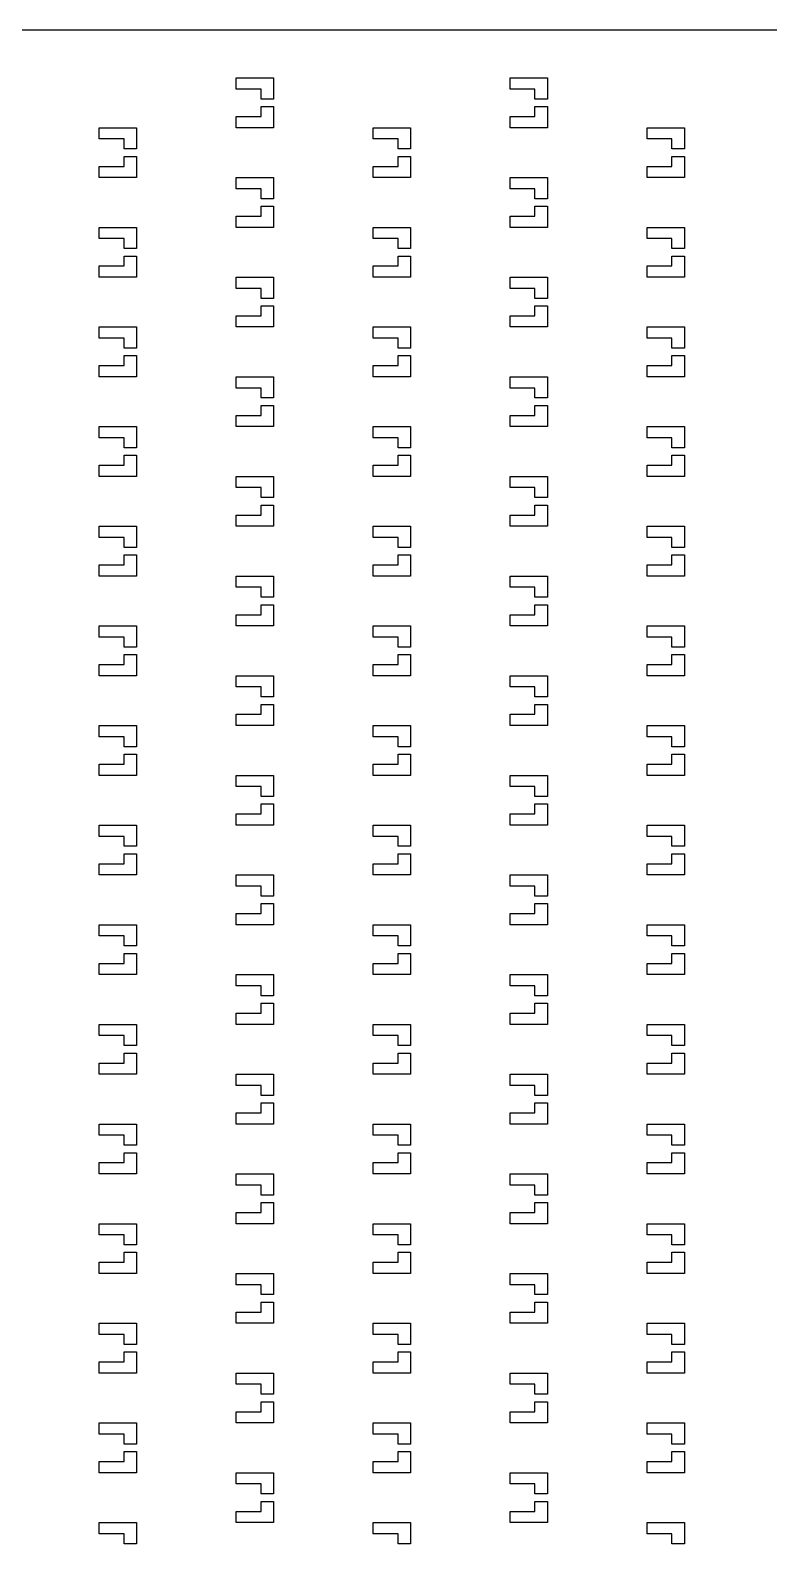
# Model space of a CAD drawing. Header units: millimetres. Extents: x 2102 to 86502, y 1818 to 64568.
# Drawn here: x 26481 to 26778, y 9986 to 10593 of the extents above; entities that cross this region are included whole.
import ezdxf

# ---------------------------------------------------------------- set-up
doc = ezdxf.new("R2010")
doc.units = ezdxf.units.MM
doc.layers.add('Layer-2', color=3, linetype='Continuous')

msp = doc.modelspace()

# ---------------------------------------------------------------- linework, layer by layer
at = {"layer": 'Layer-2'}
for p, q in [((30107.19, 10593.42), (23477.2, 10593.42)), ((26564.04, 10574.29), (26579.04, 10574.29)), ((26564.04, 10569.79), (26564.04, 10574.29)), ((26579.04, 10574.29), (26579.04, 10565.79)), ((26674.04, 10574.29), (26689.04, 10574.29)), ((26674.04, 10569.79), (26674.04, 10574.29)), ((26689.04, 10574.29), (26689.04, 10565.79)), ((26574.04, 10569.79), (26564.04, 10569.79)), ((26574.04, 10565.79), (26574.04, 10569.79)), ((26684.04, 10569.79), (26674.04, 10569.79)), ((26684.04, 10565.79), (26684.04, 10569.79)), ((26579.04, 10565.79), (26574.04, 10565.79)), ((26574.04, 10558.79), (26574.04, 10562.79)), ((26574.04, 10562.79), (26579.04, 10562.79)), ((26579.04, 10562.79), (26579.04, 10554.29)), ((26689.04, 10565.79), (26684.04, 10565.79)), ((26684.04, 10558.79), (26684.04, 10562.79)), ((26684.04, 10562.79), (26689.04, 10562.79)), ((26689.04, 10562.79), (26689.04, 10554.29)), ((26564.04, 10558.79), (26574.04, 10558.79)), ((26564.04, 10554.29), (26564.04, 10558.79)), ((26674.04, 10558.79), (26684.04, 10558.79)), ((26674.04, 10554.29), (26674.04, 10558.79)), ((26509.04, 10554.29), (26524.04, 10554.29)), ((26509.04, 10549.79), (26509.04, 10554.29)), ((26519.04, 10549.79), (26509.04, 10549.79)), ((26519.04, 10545.79), (26519.04, 10549.79)), ((26524.04, 10554.29), (26524.04, 10545.79)), ((26579.04, 10554.29), (26564.04, 10554.29)), ((26619.04, 10554.29), (26634.04, 10554.29)), ((26619.04, 10549.79), (26619.04, 10554.29)), ((26629.04, 10549.79), (26619.04, 10549.79)), ((26629.04, 10545.79), (26629.04, 10549.79)), ((26634.04, 10554.29), (26634.04, 10545.79)), ((26689.04, 10554.29), (26674.04, 10554.29)), ((26729.04, 10554.29), (26744.04, 10554.29)), ((26729.04, 10549.79), (26729.04, 10554.29)), ((26739.04, 10549.79), (26729.04, 10549.79)), ((26739.04, 10545.79), (26739.04, 10549.79)), ((26744.04, 10554.29), (26744.04, 10545.79)), ((26524.04, 10545.79), (26519.04, 10545.79)), ((26519.04, 10538.79), (26519.04, 10542.79)), ((26519.04, 10542.79), (26524.04, 10542.79)), ((26524.04, 10542.79), (26524.04, 10534.29)), ((26634.04, 10545.79), (26629.04, 10545.79)), ((26629.04, 10538.79), (26629.04, 10542.79)), ((26629.04, 10542.79), (26634.04, 10542.79)), ((26634.04, 10542.79), (26634.04, 10534.29)), ((26744.04, 10545.79), (26739.04, 10545.79)), ((26739.04, 10538.79), (26739.04, 10542.79)), ((26739.04, 10542.79), (26744.04, 10542.79)), ((26744.04, 10542.79), (26744.04, 10534.29)), ((26509.04, 10538.79), (26519.04, 10538.79)), ((26509.04, 10534.29), (26509.04, 10538.79)), ((26619.04, 10538.79), (26629.04, 10538.79)), ((26619.04, 10534.29), (26619.04, 10538.79)), ((26729.04, 10538.79), (26739.04, 10538.79)), ((26729.04, 10534.29), (26729.04, 10538.79)), ((26524.04, 10534.29), (26509.04, 10534.29)), ((26564.04, 10534.29), (26579.04, 10534.29)), ((26564.04, 10529.79), (26564.04, 10534.29)), ((26579.04, 10534.29), (26579.04, 10525.79)), ((26634.04, 10534.29), (26619.04, 10534.29)), ((26674.04, 10534.29), (26689.04, 10534.29)), ((26674.04, 10529.79), (26674.04, 10534.29)), ((26689.04, 10534.29), (26689.04, 10525.79)), ((26744.04, 10534.29), (26729.04, 10534.29)), ((26574.04, 10529.79), (26564.04, 10529.79)), ((26574.04, 10525.79), (26574.04, 10529.79)), ((26579.04, 10525.79), (26574.04, 10525.79)), ((26684.04, 10529.79), (26674.04, 10529.79)), ((26684.04, 10525.79), (26684.04, 10529.79)), ((26689.04, 10525.79), (26684.04, 10525.79)), ((26564.04, 10518.79), (26574.04, 10518.79)), ((26564.04, 10514.29), (26564.04, 10518.79)), ((26574.04, 10518.79), (26574.04, 10522.79)), ((26574.04, 10522.79), (26579.04, 10522.79)), ((26579.04, 10522.79), (26579.04, 10514.29)), ((26674.04, 10518.79), (26684.04, 10518.79)), ((26674.04, 10514.29), (26674.04, 10518.79)), ((26684.04, 10518.79), (26684.04, 10522.79)), ((26684.04, 10522.79), (26689.04, 10522.79)), ((26689.04, 10522.79), (26689.04, 10514.29)), ((26509.04, 10514.29), (26524.04, 10514.29)), ((26509.04, 10509.79), (26509.04, 10514.29)), ((26524.04, 10514.29), (26524.04, 10505.79)), ((26579.04, 10514.29), (26564.04, 10514.29)), ((26619.04, 10514.29), (26634.04, 10514.29)), ((26619.04, 10509.79), (26619.04, 10514.29)), ((26634.04, 10514.29), (26634.04, 10505.79)), ((26689.04, 10514.29), (26674.04, 10514.29)), ((26729.04, 10514.29), (26744.04, 10514.29)), ((26729.04, 10509.79), (26729.04, 10514.29)), ((26744.04, 10514.29), (26744.04, 10505.79)), ((26519.04, 10509.79), (26509.04, 10509.79)), ((26519.04, 10505.79), (26519.04, 10509.79)), ((26629.04, 10509.79), (26619.04, 10509.79)), ((26629.04, 10505.79), (26629.04, 10509.79)), ((26739.04, 10509.79), (26729.04, 10509.79)), ((26739.04, 10505.79), (26739.04, 10509.79)), ((26524.04, 10505.79), (26519.04, 10505.79)), ((26519.04, 10498.79), (26519.04, 10502.79)), ((26519.04, 10502.79), (26524.04, 10502.79)), ((26524.04, 10502.79), (26524.04, 10494.29)), ((26634.04, 10505.79), (26629.04, 10505.79)), ((26629.04, 10498.79), (26629.04, 10502.79)), ((26629.04, 10502.79), (26634.04, 10502.79)), ((26634.04, 10502.79), (26634.04, 10494.29)), ((26744.04, 10505.79), (26739.04, 10505.79)), ((26739.04, 10498.79), (26739.04, 10502.79)), ((26739.04, 10502.79), (26744.04, 10502.79)), ((26744.04, 10502.79), (26744.04, 10494.29)), ((26509.04, 10498.79), (26519.04, 10498.79)), ((26509.04, 10494.29), (26509.04, 10498.79)), ((26524.04, 10494.29), (26509.04, 10494.29)), ((26564.04, 10494.29), (26579.04, 10494.29)), ((26564.04, 10489.79), (26564.04, 10494.29)), ((26579.04, 10494.29), (26579.04, 10485.79)), ((26619.04, 10498.79), (26629.04, 10498.79)), ((26619.04, 10494.29), (26619.04, 10498.79)), ((26634.04, 10494.29), (26619.04, 10494.29)), ((26674.04, 10494.29), (26689.04, 10494.29)), ((26674.04, 10489.79), (26674.04, 10494.29)), ((26689.04, 10494.29), (26689.04, 10485.79)), ((26729.04, 10498.79), (26739.04, 10498.79)), ((26729.04, 10494.29), (26729.04, 10498.79)), ((26744.04, 10494.29), (26729.04, 10494.29)), ((26574.04, 10489.79), (26564.04, 10489.79)), ((26574.04, 10485.79), (26574.04, 10489.79)), ((26684.04, 10489.79), (26674.04, 10489.79)), ((26684.04, 10485.79), (26684.04, 10489.79)), ((26579.04, 10485.79), (26574.04, 10485.79)), ((26574.04, 10478.79), (26574.04, 10482.79)), ((26574.04, 10482.79), (26579.04, 10482.79)), ((26579.04, 10482.79), (26579.04, 10474.29)), ((26689.04, 10485.79), (26684.04, 10485.79)), ((26684.04, 10478.79), (26684.04, 10482.79)), ((26684.04, 10482.79), (26689.04, 10482.79)), ((26689.04, 10482.79), (26689.04, 10474.29)), ((26564.04, 10478.79), (26574.04, 10478.79)), ((26564.04, 10474.29), (26564.04, 10478.79)), ((26674.04, 10478.79), (26684.04, 10478.79)), ((26674.04, 10474.29), (26674.04, 10478.79)), ((26509.04, 10474.29), (26524.04, 10474.29)), ((26509.04, 10469.79), (26509.04, 10474.29)), ((26519.04, 10469.79), (26509.04, 10469.79)), ((26519.04, 10465.79), (26519.04, 10469.79)), ((26524.04, 10474.29), (26524.04, 10465.79)), ((26579.04, 10474.29), (26564.04, 10474.29)), ((26619.04, 10474.29), (26634.04, 10474.29)), ((26619.04, 10469.79), (26619.04, 10474.29)), ((26629.04, 10469.79), (26619.04, 10469.79)), ((26629.04, 10465.79), (26629.04, 10469.79)), ((26634.04, 10474.29), (26634.04, 10465.79)), ((26689.04, 10474.29), (26674.04, 10474.29)), ((26729.04, 10474.29), (26744.04, 10474.29)), ((26729.04, 10469.79), (26729.04, 10474.29)), ((26739.04, 10469.79), (26729.04, 10469.79)), ((26739.04, 10465.79), (26739.04, 10469.79)), ((26744.04, 10474.29), (26744.04, 10465.79)), ((26524.04, 10465.79), (26519.04, 10465.79)), ((26634.04, 10465.79), (26629.04, 10465.79)), ((26744.04, 10465.79), (26739.04, 10465.79)), ((26509.04, 10458.79), (26519.04, 10458.79)), ((26509.04, 10454.29), (26509.04, 10458.79)), ((26519.04, 10458.79), (26519.04, 10462.79)), ((26519.04, 10462.79), (26524.04, 10462.79)), ((26524.04, 10462.79), (26524.04, 10454.29)), ((26619.04, 10458.79), (26629.04, 10458.79)), ((26619.04, 10454.29), (26619.04, 10458.79)), ((26629.04, 10458.79), (26629.04, 10462.79)), ((26629.04, 10462.79), (26634.04, 10462.79)), ((26634.04, 10462.79), (26634.04, 10454.29)), ((26729.04, 10458.79), (26739.04, 10458.79)), ((26729.04, 10454.29), (26729.04, 10458.79)), ((26739.04, 10458.79), (26739.04, 10462.79)), ((26739.04, 10462.79), (26744.04, 10462.79)), ((26744.04, 10462.79), (26744.04, 10454.29)), ((26524.04, 10454.29), (26509.04, 10454.29)), ((26564.04, 10454.29), (26579.04, 10454.29)), ((26564.04, 10449.79), (26564.04, 10454.29)), ((26579.04, 10454.29), (26579.04, 10445.79)), ((26634.04, 10454.29), (26619.04, 10454.29)), ((26674.04, 10454.29), (26689.04, 10454.29)), ((26674.04, 10449.79), (26674.04, 10454.29)), ((26689.04, 10454.29), (26689.04, 10445.79)), ((26744.04, 10454.29), (26729.04, 10454.29)), ((26574.04, 10449.79), (26564.04, 10449.79)), ((26574.04, 10445.79), (26574.04, 10449.79)), ((26579.04, 10445.79), (26574.04, 10445.79)), ((26684.04, 10449.79), (26674.04, 10449.79)), ((26684.04, 10445.79), (26684.04, 10449.79)), ((26689.04, 10445.79), (26684.04, 10445.79)), ((26574.04, 10438.79), (26574.04, 10442.79)), ((26574.04, 10442.79), (26579.04, 10442.79)), ((26579.04, 10442.79), (26579.04, 10434.29)), ((26684.04, 10438.79), (26684.04, 10442.79)), ((26684.04, 10442.79), (26689.04, 10442.79)), ((26689.04, 10442.79), (26689.04, 10434.29)), ((26509.04, 10434.29), (26524.04, 10434.29)), ((26509.04, 10429.79), (26509.04, 10434.29)), ((26524.04, 10434.29), (26524.04, 10425.79)), ((26564.04, 10438.79), (26574.04, 10438.79)), ((26564.04, 10434.29), (26564.04, 10438.79)), ((26579.04, 10434.29), (26564.04, 10434.29)), ((26619.04, 10434.29), (26634.04, 10434.29)), ((26619.04, 10429.79), (26619.04, 10434.29)), ((26634.04, 10434.29), (26634.04, 10425.79)), ((26674.04, 10438.79), (26684.04, 10438.79)), ((26674.04, 10434.29), (26674.04, 10438.79)), ((26689.04, 10434.29), (26674.04, 10434.29)), ((26729.04, 10434.29), (26744.04, 10434.29)), ((26729.04, 10429.79), (26729.04, 10434.29)), ((26744.04, 10434.29), (26744.04, 10425.79)), ((26519.04, 10429.79), (26509.04, 10429.79)), ((26519.04, 10425.79), (26519.04, 10429.79)), ((26629.04, 10429.79), (26619.04, 10429.79)), ((26629.04, 10425.79), (26629.04, 10429.79)), ((26739.04, 10429.79), (26729.04, 10429.79)), ((26739.04, 10425.79), (26739.04, 10429.79)), ((26524.04, 10425.79), (26519.04, 10425.79)), ((26519.04, 10418.79), (26519.04, 10422.79)), ((26519.04, 10422.79), (26524.04, 10422.79)), ((26524.04, 10422.79), (26524.04, 10414.29)), ((26634.04, 10425.79), (26629.04, 10425.79)), ((26629.04, 10418.79), (26629.04, 10422.79)), ((26629.04, 10422.79), (26634.04, 10422.79)), ((26634.04, 10422.79), (26634.04, 10414.29)), ((26744.04, 10425.79), (26739.04, 10425.79)), ((26739.04, 10418.79), (26739.04, 10422.79)), ((26739.04, 10422.79), (26744.04, 10422.79)), ((26744.04, 10422.79), (26744.04, 10414.29)), ((26509.04, 10418.79), (26519.04, 10418.79)), ((26509.04, 10414.29), (26509.04, 10418.79)), ((26619.04, 10418.79), (26629.04, 10418.79)), ((26619.04, 10414.29), (26619.04, 10418.79)), ((26729.04, 10418.79), (26739.04, 10418.79)), ((26729.04, 10414.29), (26729.04, 10418.79)), ((26524.04, 10414.29), (26509.04, 10414.29)), ((26564.04, 10414.29), (26579.04, 10414.29)), ((26564.04, 10409.79), (26564.04, 10414.29)), ((26574.04, 10409.79), (26564.04, 10409.79)), ((26574.04, 10405.79), (26574.04, 10409.79)), ((26579.04, 10414.29), (26579.04, 10405.79)), ((26634.04, 10414.29), (26619.04, 10414.29)), ((26674.04, 10414.29), (26689.04, 10414.29)), ((26674.04, 10409.79), (26674.04, 10414.29)), ((26684.04, 10409.79), (26674.04, 10409.79)), ((26684.04, 10405.79), (26684.04, 10409.79)), ((26689.04, 10414.29), (26689.04, 10405.79)), ((26744.04, 10414.29), (26729.04, 10414.29)), ((26579.04, 10405.79), (26574.04, 10405.79)), ((26574.04, 10398.79), (26574.04, 10402.79)), ((26574.04, 10402.79), (26579.04, 10402.79)), ((26579.04, 10402.79), (26579.04, 10394.29)), ((26689.04, 10405.79), (26684.04, 10405.79)), ((26684.04, 10398.79), (26684.04, 10402.79)), ((26684.04, 10402.79), (26689.04, 10402.79)), ((26689.04, 10402.79), (26689.04, 10394.29)), ((26564.04, 10398.79), (26574.04, 10398.79)), ((26564.04, 10394.29), (26564.04, 10398.79)), ((26674.04, 10398.79), (26684.04, 10398.79)), ((26674.04, 10394.29), (26674.04, 10398.79)), ((26509.04, 10394.29), (26524.04, 10394.29)), ((26509.04, 10389.79), (26509.04, 10394.29)), ((26524.04, 10394.29), (26524.04, 10385.79)), ((26579.04, 10394.29), (26564.04, 10394.29)), ((26619.04, 10394.29), (26634.04, 10394.29)), ((26619.04, 10389.79), (26619.04, 10394.29)), ((26634.04, 10394.29), (26634.04, 10385.79)), ((26689.04, 10394.29), (26674.04, 10394.29)), ((26729.04, 10394.29), (26744.04, 10394.29)), ((26729.04, 10389.79), (26729.04, 10394.29)), ((26744.04, 10394.29), (26744.04, 10385.79)), ((26519.04, 10389.79), (26509.04, 10389.79)), ((26519.04, 10385.79), (26519.04, 10389.79)), ((26524.04, 10385.79), (26519.04, 10385.79)), ((26629.04, 10389.79), (26619.04, 10389.79)), ((26629.04, 10385.79), (26629.04, 10389.79)), ((26634.04, 10385.79), (26629.04, 10385.79)), ((26739.04, 10389.79), (26729.04, 10389.79)), ((26739.04, 10385.79), (26739.04, 10389.79)), ((26744.04, 10385.79), (26739.04, 10385.79)), ((26509.04, 10378.79), (26519.04, 10378.79)), ((26509.04, 10374.29), (26509.04, 10378.79)), ((26519.04, 10378.79), (26519.04, 10382.79)), ((26519.04, 10382.79), (26524.04, 10382.79)), ((26524.04, 10382.79), (26524.04, 10374.29)), ((26619.04, 10378.79), (26629.04, 10378.79)), ((26619.04, 10374.29), (26619.04, 10378.79)), ((26629.04, 10378.79), (26629.04, 10382.79)), ((26629.04, 10382.79), (26634.04, 10382.79)), ((26634.04, 10382.79), (26634.04, 10374.29)), ((26729.04, 10378.79), (26739.04, 10378.79)), ((26729.04, 10374.29), (26729.04, 10378.79)), ((26739.04, 10378.79), (26739.04, 10382.79)), ((26739.04, 10382.79), (26744.04, 10382.79)), ((26744.04, 10382.79), (26744.04, 10374.29)), ((26524.04, 10374.29), (26509.04, 10374.29)), ((26564.04, 10374.29), (26579.04, 10374.29)), ((26564.04, 10369.79), (26564.04, 10374.29)), ((26579.04, 10374.29), (26579.04, 10365.79)), ((26634.04, 10374.29), (26619.04, 10374.29)), ((26674.04, 10374.29), (26689.04, 10374.29)), ((26674.04, 10369.79), (26674.04, 10374.29)), ((26689.04, 10374.29), (26689.04, 10365.79)), ((26744.04, 10374.29), (26729.04, 10374.29)), ((26574.04, 10369.79), (26564.04, 10369.79)), ((26574.04, 10365.79), (26574.04, 10369.79)), ((26684.04, 10369.79), (26674.04, 10369.79)), ((26684.04, 10365.79), (26684.04, 10369.79)), ((26579.04, 10365.79), (26574.04, 10365.79)), ((26574.04, 10358.79), (26574.04, 10362.79)), ((26574.04, 10362.79), (26579.04, 10362.79)), ((26579.04, 10362.79), (26579.04, 10354.29)), ((26689.04, 10365.79), (26684.04, 10365.79)), ((26684.04, 10358.79), (26684.04, 10362.79)), ((26684.04, 10362.79), (26689.04, 10362.79)), ((26689.04, 10362.79), (26689.04, 10354.29)), ((26509.04, 10354.29), (26524.04, 10354.29)), ((26509.04, 10349.79), (26509.04, 10354.29)), ((26524.04, 10354.29), (26524.04, 10345.79)), ((26564.04, 10358.79), (26574.04, 10358.79)), ((26564.04, 10354.29), (26564.04, 10358.79)), ((26579.04, 10354.29), (26564.04, 10354.29)), ((26619.04, 10354.29), (26634.04, 10354.29)), ((26619.04, 10349.79), (26619.04, 10354.29)), ((26634.04, 10354.29), (26634.04, 10345.79)), ((26674.04, 10358.79), (26684.04, 10358.79)), ((26674.04, 10354.29), (26674.04, 10358.79)), ((26689.04, 10354.29), (26674.04, 10354.29)), ((26729.04, 10354.29), (26744.04, 10354.29)), ((26729.04, 10349.79), (26729.04, 10354.29)), ((26744.04, 10354.29), (26744.04, 10345.79)), ((26519.04, 10349.79), (26509.04, 10349.79)), ((26519.04, 10345.79), (26519.04, 10349.79)), ((26629.04, 10349.79), (26619.04, 10349.79)), ((26629.04, 10345.79), (26629.04, 10349.79)), ((26739.04, 10349.79), (26729.04, 10349.79)), ((26739.04, 10345.79), (26739.04, 10349.79)), ((26524.04, 10345.79), (26519.04, 10345.79)), ((26519.04, 10338.79), (26519.04, 10342.79)), ((26519.04, 10342.79), (26524.04, 10342.79)), ((26524.04, 10342.79), (26524.04, 10334.29)), ((26634.04, 10345.79), (26629.04, 10345.79)), ((26629.04, 10338.79), (26629.04, 10342.79)), ((26629.04, 10342.79), (26634.04, 10342.79)), ((26634.04, 10342.79), (26634.04, 10334.29)), ((26744.04, 10345.79), (26739.04, 10345.79)), ((26739.04, 10338.79), (26739.04, 10342.79)), ((26739.04, 10342.79), (26744.04, 10342.79)), ((26744.04, 10342.79), (26744.04, 10334.29)), ((26509.04, 10338.79), (26519.04, 10338.79)), ((26509.04, 10334.29), (26509.04, 10338.79)), ((26619.04, 10338.79), (26629.04, 10338.79)), ((26619.04, 10334.29), (26619.04, 10338.79)), ((26729.04, 10338.79), (26739.04, 10338.79)), ((26729.04, 10334.29), (26729.04, 10338.79)), ((26524.04, 10334.29), (26509.04, 10334.29)), ((26564.04, 10334.29), (26579.04, 10334.29)), ((26564.04, 10329.79), (26564.04, 10334.29)), ((26574.04, 10329.79), (26564.04, 10329.79)), ((26574.04, 10325.79), (26574.04, 10329.79)), ((26579.04, 10334.29), (26579.04, 10325.79)), ((26634.04, 10334.29), (26619.04, 10334.29)), ((26674.04, 10334.29), (26689.04, 10334.29)), ((26674.04, 10329.79), (26674.04, 10334.29)), ((26684.04, 10329.79), (26674.04, 10329.79)), ((26684.04, 10325.79), (26684.04, 10329.79)), ((26689.04, 10334.29), (26689.04, 10325.79)), ((26744.04, 10334.29), (26729.04, 10334.29)), ((26579.04, 10325.79), (26574.04, 10325.79)), ((26689.04, 10325.79), (26684.04, 10325.79)), ((26564.04, 10318.79), (26574.04, 10318.79)), ((26564.04, 10314.29), (26564.04, 10318.79)), ((26574.04, 10318.79), (26574.04, 10322.79)), ((26574.04, 10322.79), (26579.04, 10322.79)), ((26579.04, 10322.79), (26579.04, 10314.29)), ((26674.04, 10318.79), (26684.04, 10318.79)), ((26674.04, 10314.29), (26674.04, 10318.79)), ((26684.04, 10318.79), (26684.04, 10322.79)), ((26684.04, 10322.79), (26689.04, 10322.79)), ((26689.04, 10322.79), (26689.04, 10314.29)), ((26509.04, 10314.29), (26524.04, 10314.29)), ((26509.04, 10309.79), (26509.04, 10314.29)), ((26524.04, 10314.29), (26524.04, 10305.79)), ((26579.04, 10314.29), (26564.04, 10314.29)), ((26619.04, 10314.29), (26634.04, 10314.29)), ((26619.04, 10309.79), (26619.04, 10314.29)), ((26634.04, 10314.29), (26634.04, 10305.79)), ((26689.04, 10314.29), (26674.04, 10314.29)), ((26729.04, 10314.29), (26744.04, 10314.29)), ((26729.04, 10309.79), (26729.04, 10314.29)), ((26744.04, 10314.29), (26744.04, 10305.79)), ((26519.04, 10309.79), (26509.04, 10309.79)), ((26519.04, 10305.79), (26519.04, 10309.79)), ((26524.04, 10305.79), (26519.04, 10305.79)), ((26629.04, 10309.79), (26619.04, 10309.79)), ((26629.04, 10305.79), (26629.04, 10309.79)), ((26634.04, 10305.79), (26629.04, 10305.79)), ((26739.04, 10309.79), (26729.04, 10309.79)), ((26739.04, 10305.79), (26739.04, 10309.79)), ((26744.04, 10305.79), (26739.04, 10305.79)), ((26519.04, 10298.79), (26519.04, 10302.79)), ((26519.04, 10302.79), (26524.04, 10302.79)), ((26524.04, 10302.79), (26524.04, 10294.29)), ((26629.04, 10298.79), (26629.04, 10302.79)), ((26629.04, 10302.79), (26634.04, 10302.79)), ((26634.04, 10302.79), (26634.04, 10294.29)), ((26739.04, 10298.79), (26739.04, 10302.79)), ((26739.04, 10302.79), (26744.04, 10302.79)), ((26744.04, 10302.79), (26744.04, 10294.29)), ((26509.04, 10298.79), (26519.04, 10298.79)), ((26509.04, 10294.29), (26509.04, 10298.79)), ((26524.04, 10294.29), (26509.04, 10294.29)), ((26564.04, 10294.29), (26579.04, 10294.29)), ((26564.04, 10289.79), (26564.04, 10294.29)), ((26579.04, 10294.29), (26579.04, 10285.79)), ((26619.04, 10298.79), (26629.04, 10298.79)), ((26619.04, 10294.29), (26619.04, 10298.79)), ((26634.04, 10294.29), (26619.04, 10294.29)), ((26674.04, 10294.29), (26689.04, 10294.29)), ((26674.04, 10289.79), (26674.04, 10294.29)), ((26689.04, 10294.29), (26689.04, 10285.79)), ((26729.04, 10298.79), (26739.04, 10298.79)), ((26729.04, 10294.29), (26729.04, 10298.79)), ((26744.04, 10294.29), (26729.04, 10294.29)), ((26574.04, 10289.79), (26564.04, 10289.79)), ((26574.04, 10285.79), (26574.04, 10289.79)), ((26684.04, 10289.79), (26674.04, 10289.79)), ((26684.04, 10285.79), (26684.04, 10289.79)), ((26579.04, 10285.79), (26574.04, 10285.79)), ((26574.04, 10278.79), (26574.04, 10282.79)), ((26574.04, 10282.79), (26579.04, 10282.79)), ((26579.04, 10282.79), (26579.04, 10274.29)), ((26689.04, 10285.79), (26684.04, 10285.79)), ((26684.04, 10278.79), (26684.04, 10282.79)), ((26684.04, 10282.79), (26689.04, 10282.79)), ((26689.04, 10282.79), (26689.04, 10274.29)), ((26564.04, 10278.79), (26574.04, 10278.79)), ((26564.04, 10274.29), (26564.04, 10278.79)), ((26674.04, 10278.79), (26684.04, 10278.79)), ((26674.04, 10274.29), (26674.04, 10278.79)), ((26509.04, 10274.29), (26524.04, 10274.29)), ((26509.04, 10269.79), (26509.04, 10274.29)), ((26519.04, 10269.79), (26509.04, 10269.79)), ((26519.04, 10265.79), (26519.04, 10269.79)), ((26524.04, 10274.29), (26524.04, 10265.79)), ((26579.04, 10274.29), (26564.04, 10274.29)), ((26619.04, 10274.29), (26634.04, 10274.29)), ((26619.04, 10269.79), (26619.04, 10274.29)), ((26629.04, 10269.79), (26619.04, 10269.79)), ((26629.04, 10265.79), (26629.04, 10269.79)), ((26634.04, 10274.29), (26634.04, 10265.79)), ((26689.04, 10274.29), (26674.04, 10274.29)), ((26729.04, 10274.29), (26744.04, 10274.29)), ((26729.04, 10269.79), (26729.04, 10274.29)), ((26739.04, 10269.79), (26729.04, 10269.79)), ((26739.04, 10265.79), (26739.04, 10269.79)), ((26744.04, 10274.29), (26744.04, 10265.79)), ((26524.04, 10265.79), (26519.04, 10265.79)), ((26519.04, 10258.79), (26519.04, 10262.79)), ((26519.04, 10262.79), (26524.04, 10262.79)), ((26524.04, 10262.79), (26524.04, 10254.29)), ((26634.04, 10265.79), (26629.04, 10265.79)), ((26629.04, 10258.79), (26629.04, 10262.79)), ((26629.04, 10262.79), (26634.04, 10262.79)), ((26634.04, 10262.79), (26634.04, 10254.29)), ((26744.04, 10265.79), (26739.04, 10265.79)), ((26739.04, 10258.79), (26739.04, 10262.79)), ((26739.04, 10262.79), (26744.04, 10262.79)), ((26744.04, 10262.79), (26744.04, 10254.29)), ((26509.04, 10258.79), (26519.04, 10258.79)), ((26509.04, 10254.29), (26509.04, 10258.79)), ((26619.04, 10258.79), (26629.04, 10258.79)), ((26619.04, 10254.29), (26619.04, 10258.79)), ((26729.04, 10258.79), (26739.04, 10258.79)), ((26729.04, 10254.29), (26729.04, 10258.79)), ((26524.04, 10254.29), (26509.04, 10254.29)), ((26564.04, 10254.29), (26579.04, 10254.29)), ((26564.04, 10249.79), (26564.04, 10254.29)), ((26579.04, 10254.29), (26579.04, 10245.79)), ((26634.04, 10254.29), (26619.04, 10254.29)), ((26674.04, 10254.29), (26689.04, 10254.29)), ((26674.04, 10249.79), (26674.04, 10254.29)), ((26689.04, 10254.29), (26689.04, 10245.79)), ((26744.04, 10254.29), (26729.04, 10254.29)), ((26574.04, 10249.79), (26564.04, 10249.79)), ((26574.04, 10245.79), (26574.04, 10249.79)), ((26579.04, 10245.79), (26574.04, 10245.79)), ((26684.04, 10249.79), (26674.04, 10249.79)), ((26684.04, 10245.79), (26684.04, 10249.79)), ((26689.04, 10245.79), (26684.04, 10245.79)), ((26564.04, 10238.79), (26574.04, 10238.79)), ((26564.04, 10234.29), (26564.04, 10238.79)), ((26574.04, 10238.79), (26574.04, 10242.79)), ((26574.04, 10242.79), (26579.04, 10242.79)), ((26579.04, 10242.79), (26579.04, 10234.29)), ((26674.04, 10238.79), (26684.04, 10238.79)), ((26674.04, 10234.29), (26674.04, 10238.79)), ((26684.04, 10238.79), (26684.04, 10242.79)), ((26684.04, 10242.79), (26689.04, 10242.79)), ((26689.04, 10242.79), (26689.04, 10234.29)), ((26509.04, 10234.29), (26524.04, 10234.29)), ((26509.04, 10229.79), (26509.04, 10234.29)), ((26524.04, 10234.29), (26524.04, 10225.79)), ((26579.04, 10234.29), (26564.04, 10234.29)), ((26619.04, 10234.29), (26634.04, 10234.29)), ((26619.04, 10229.79), (26619.04, 10234.29)), ((26634.04, 10234.29), (26634.04, 10225.79)), ((26689.04, 10234.29), (26674.04, 10234.29)), ((26729.04, 10234.29), (26744.04, 10234.29)), ((26729.04, 10229.79), (26729.04, 10234.29)), ((26744.04, 10234.29), (26744.04, 10225.79)), ((26519.04, 10229.79), (26509.04, 10229.79)), ((26519.04, 10225.79), (26519.04, 10229.79)), ((26629.04, 10229.79), (26619.04, 10229.79)), ((26629.04, 10225.79), (26629.04, 10229.79)), ((26739.04, 10229.79), (26729.04, 10229.79)), ((26739.04, 10225.79), (26739.04, 10229.79)), ((26524.04, 10225.79), (26519.04, 10225.79)), ((26519.04, 10218.79), (26519.04, 10222.79)), ((26519.04, 10222.79), (26524.04, 10222.79)), ((26524.04, 10222.79), (26524.04, 10214.29)), ((26634.04, 10225.79), (26629.04, 10225.79)), ((26629.04, 10218.79), (26629.04, 10222.79)), ((26629.04, 10222.79), (26634.04, 10222.79)), ((26634.04, 10222.79), (26634.04, 10214.29)), ((26744.04, 10225.79), (26739.04, 10225.79)), ((26739.04, 10218.79), (26739.04, 10222.79)), ((26739.04, 10222.79), (26744.04, 10222.79)), ((26744.04, 10222.79), (26744.04, 10214.29)), ((26509.04, 10218.79), (26519.04, 10218.79)), ((26509.04, 10214.29), (26509.04, 10218.79)), ((26524.04, 10214.29), (26509.04, 10214.29)), ((26564.04, 10214.29), (26579.04, 10214.29)), ((26564.04, 10209.79), (26564.04, 10214.29)), ((26579.04, 10214.29), (26579.04, 10205.79)), ((26619.04, 10218.79), (26629.04, 10218.79)), ((26619.04, 10214.29), (26619.04, 10218.79)), ((26634.04, 10214.29), (26619.04, 10214.29)), ((26674.04, 10214.29), (26689.04, 10214.29)), ((26674.04, 10209.79), (26674.04, 10214.29)), ((26689.04, 10214.29), (26689.04, 10205.79)), ((26729.04, 10218.79), (26739.04, 10218.79)), ((26729.04, 10214.29), (26729.04, 10218.79)), ((26744.04, 10214.29), (26729.04, 10214.29)), ((26574.04, 10209.79), (26564.04, 10209.79)), ((26574.04, 10205.79), (26574.04, 10209.79)), ((26684.04, 10209.79), (26674.04, 10209.79)), ((26684.04, 10205.79), (26684.04, 10209.79)), ((26579.04, 10205.79), (26574.04, 10205.79)), ((26574.04, 10198.79), (26574.04, 10202.79)), ((26574.04, 10202.79), (26579.04, 10202.79)), ((26579.04, 10202.79), (26579.04, 10194.29)), ((26689.04, 10205.79), (26684.04, 10205.79)), ((26684.04, 10198.79), (26684.04, 10202.79)), ((26684.04, 10202.79), (26689.04, 10202.79)), ((26689.04, 10202.79), (26689.04, 10194.29)), ((26564.04, 10198.79), (26574.04, 10198.79)), ((26564.04, 10194.29), (26564.04, 10198.79)), ((26674.04, 10198.79), (26684.04, 10198.79)), ((26674.04, 10194.29), (26674.04, 10198.79)), ((26509.04, 10194.29), (26524.04, 10194.29)), ((26509.04, 10189.79), (26509.04, 10194.29)), ((26524.04, 10194.29), (26524.04, 10185.79)), ((26579.04, 10194.29), (26564.04, 10194.29)), ((26619.04, 10194.29), (26634.04, 10194.29)), ((26619.04, 10189.79), (26619.04, 10194.29)), ((26634.04, 10194.29), (26634.04, 10185.79)), ((26689.04, 10194.29), (26674.04, 10194.29)), ((26729.04, 10194.29), (26744.04, 10194.29)), ((26729.04, 10189.79), (26729.04, 10194.29)), ((26744.04, 10194.29), (26744.04, 10185.79)), ((26519.04, 10189.79), (26509.04, 10189.79)), ((26519.04, 10185.79), (26519.04, 10189.79)), ((26524.04, 10185.79), (26519.04, 10185.79)), ((26629.04, 10189.79), (26619.04, 10189.79)), ((26629.04, 10185.79), (26629.04, 10189.79)), ((26634.04, 10185.79), (26629.04, 10185.79)), ((26739.04, 10189.79), (26729.04, 10189.79)), ((26739.04, 10185.79), (26739.04, 10189.79)), ((26744.04, 10185.79), (26739.04, 10185.79)), ((26509.04, 10178.79), (26519.04, 10178.79)), ((26509.04, 10174.29), (26509.04, 10178.79)), ((26519.04, 10178.79), (26519.04, 10182.79)), ((26519.04, 10182.79), (26524.04, 10182.79)), ((26524.04, 10182.79), (26524.04, 10174.29)), ((26619.04, 10178.79), (26629.04, 10178.79)), ((26619.04, 10174.29), (26619.04, 10178.79)), ((26629.04, 10178.79), (26629.04, 10182.79)), ((26629.04, 10182.79), (26634.04, 10182.79)), ((26634.04, 10182.79), (26634.04, 10174.29)), ((26729.04, 10178.79), (26739.04, 10178.79)), ((26729.04, 10174.29), (26729.04, 10178.79)), ((26739.04, 10178.79), (26739.04, 10182.79)), ((26739.04, 10182.79), (26744.04, 10182.79)), ((26744.04, 10182.79), (26744.04, 10174.29)), ((26524.04, 10174.29), (26509.04, 10174.29)), ((26564.04, 10174.29), (26579.04, 10174.29)), ((26564.04, 10169.79), (26564.04, 10174.29)), ((26579.04, 10174.29), (26579.04, 10165.79)), ((26634.04, 10174.29), (26619.04, 10174.29)), ((26674.04, 10174.29), (26689.04, 10174.29)), ((26674.04, 10169.79), (26674.04, 10174.29)), ((26689.04, 10174.29), (26689.04, 10165.79)), ((26744.04, 10174.29), (26729.04, 10174.29)), ((26574.04, 10169.79), (26564.04, 10169.79)), ((26574.04, 10165.79), (26574.04, 10169.79)), ((26579.04, 10165.79), (26574.04, 10165.79)), ((26684.04, 10169.79), (26674.04, 10169.79)), ((26684.04, 10165.79), (26684.04, 10169.79)), ((26689.04, 10165.79), (26684.04, 10165.79)), ((26574.04, 10158.79), (26574.04, 10162.79)), ((26574.04, 10162.79), (26579.04, 10162.79)), ((26579.04, 10162.79), (26579.04, 10154.29)), ((26684.04, 10158.79), (26684.04, 10162.79)), ((26684.04, 10162.79), (26689.04, 10162.79)), ((26689.04, 10162.79), (26689.04, 10154.29)), ((26509.04, 10154.29), (26524.04, 10154.29)), ((26509.04, 10149.79), (26509.04, 10154.29)), ((26524.04, 10154.29), (26524.04, 10145.79)), ((26564.04, 10158.79), (26574.04, 10158.79)), ((26564.04, 10154.29), (26564.04, 10158.79)), ((26579.04, 10154.29), (26564.04, 10154.29)), ((26619.04, 10154.29), (26634.04, 10154.29)), ((26619.04, 10149.79), (26619.04, 10154.29)), ((26634.04, 10154.29), (26634.04, 10145.79)), ((26674.04, 10158.79), (26684.04, 10158.79)), ((26674.04, 10154.29), (26674.04, 10158.79)), ((26689.04, 10154.29), (26674.04, 10154.29)), ((26729.04, 10154.29), (26744.04, 10154.29)), ((26729.04, 10149.79), (26729.04, 10154.29)), ((26744.04, 10154.29), (26744.04, 10145.79)), ((26519.04, 10149.79), (26509.04, 10149.79)), ((26519.04, 10145.79), (26519.04, 10149.79)), ((26629.04, 10149.79), (26619.04, 10149.79)), ((26629.04, 10145.79), (26629.04, 10149.79)), ((26739.04, 10149.79), (26729.04, 10149.79)), ((26739.04, 10145.79), (26739.04, 10149.79)), ((26524.04, 10145.79), (26519.04, 10145.79)), ((26519.04, 10138.79), (26519.04, 10142.79)), ((26519.04, 10142.79), (26524.04, 10142.79)), ((26524.04, 10142.79), (26524.04, 10134.29)), ((26634.04, 10145.79), (26629.04, 10145.79)), ((26629.04, 10138.79), (26629.04, 10142.79)), ((26629.04, 10142.79), (26634.04, 10142.79)), ((26634.04, 10142.79), (26634.04, 10134.29)), ((26744.04, 10145.79), (26739.04, 10145.79)), ((26739.04, 10138.79), (26739.04, 10142.79)), ((26739.04, 10142.79), (26744.04, 10142.79)), ((26744.04, 10142.79), (26744.04, 10134.29)), ((26509.04, 10138.79), (26519.04, 10138.79)), ((26509.04, 10134.29), (26509.04, 10138.79)), ((26619.04, 10138.79), (26629.04, 10138.79)), ((26619.04, 10134.29), (26619.04, 10138.79)), ((26729.04, 10138.79), (26739.04, 10138.79)), ((26729.04, 10134.29), (26729.04, 10138.79)), ((26524.04, 10134.29), (26509.04, 10134.29)), ((26564.04, 10134.29), (26579.04, 10134.29)), ((26564.04, 10129.79), (26564.04, 10134.29)), ((26574.04, 10129.79), (26564.04, 10129.79)), ((26574.04, 10125.79), (26574.04, 10129.79)), ((26579.04, 10134.29), (26579.04, 10125.79)), ((26634.04, 10134.29), (26619.04, 10134.29)), ((26674.04, 10134.29), (26689.04, 10134.29)), ((26674.04, 10129.79), (26674.04, 10134.29)), ((26684.04, 10129.79), (26674.04, 10129.79)), ((26684.04, 10125.79), (26684.04, 10129.79)), ((26689.04, 10134.29), (26689.04, 10125.79)), ((26744.04, 10134.29), (26729.04, 10134.29)), ((26579.04, 10125.79), (26574.04, 10125.79)), ((26689.04, 10125.79), (26684.04, 10125.79)), ((26564.04, 10118.79), (26574.04, 10118.79)), ((26564.04, 10114.29), (26564.04, 10118.79)), ((26574.04, 10118.79), (26574.04, 10122.79)), ((26574.04, 10122.79), (26579.04, 10122.79)), ((26579.04, 10122.79), (26579.04, 10114.29)), ((26674.04, 10118.79), (26684.04, 10118.79)), ((26674.04, 10114.29), (26674.04, 10118.79)), ((26684.04, 10118.79), (26684.04, 10122.79)), ((26684.04, 10122.79), (26689.04, 10122.79)), ((26689.04, 10122.79), (26689.04, 10114.29)), ((26509.04, 10114.29), (26524.04, 10114.29)), ((26509.04, 10109.79), (26509.04, 10114.29)), ((26524.04, 10114.29), (26524.04, 10105.79)), ((26579.04, 10114.29), (26564.04, 10114.29)), ((26619.04, 10114.29), (26634.04, 10114.29)), ((26619.04, 10109.79), (26619.04, 10114.29)), ((26634.04, 10114.29), (26634.04, 10105.79)), ((26689.04, 10114.29), (26674.04, 10114.29)), ((26729.04, 10114.29), (26744.04, 10114.29)), ((26729.04, 10109.79), (26729.04, 10114.29)), ((26744.04, 10114.29), (26744.04, 10105.79)), ((26519.04, 10109.79), (26509.04, 10109.79)), ((26519.04, 10105.79), (26519.04, 10109.79)), ((26524.04, 10105.79), (26519.04, 10105.79)), ((26629.04, 10109.79), (26619.04, 10109.79)), ((26629.04, 10105.79), (26629.04, 10109.79)), ((26634.04, 10105.79), (26629.04, 10105.79)), ((26739.04, 10109.79), (26729.04, 10109.79)), ((26739.04, 10105.79), (26739.04, 10109.79)), ((26744.04, 10105.79), (26739.04, 10105.79)), ((26509.04, 10098.79), (26519.04, 10098.79)), ((26509.04, 10094.29), (26509.04, 10098.79)), ((26519.04, 10098.79), (26519.04, 10102.79)), ((26519.04, 10102.79), (26524.04, 10102.79)), ((26524.04, 10102.79), (26524.04, 10094.29)), ((26619.04, 10098.79), (26629.04, 10098.79)), ((26619.04, 10094.29), (26619.04, 10098.79)), ((26629.04, 10098.79), (26629.04, 10102.79)), ((26629.04, 10102.79), (26634.04, 10102.79)), ((26634.04, 10102.79), (26634.04, 10094.29)), ((26729.04, 10098.79), (26739.04, 10098.79)), ((26729.04, 10094.29), (26729.04, 10098.79)), ((26739.04, 10098.79), (26739.04, 10102.79)), ((26739.04, 10102.79), (26744.04, 10102.79)), ((26744.04, 10102.79), (26744.04, 10094.29)), ((26524.04, 10094.29), (26509.04, 10094.29)), ((26564.04, 10094.29), (26579.04, 10094.29)), ((26564.04, 10089.79), (26564.04, 10094.29)), ((26579.04, 10094.29), (26579.04, 10085.79)), ((26634.04, 10094.29), (26619.04, 10094.29)), ((26674.04, 10094.29), (26689.04, 10094.29)), ((26674.04, 10089.79), (26674.04, 10094.29)), ((26689.04, 10094.29), (26689.04, 10085.79)), ((26744.04, 10094.29), (26729.04, 10094.29)), ((26574.04, 10089.79), (26564.04, 10089.79)), ((26574.04, 10085.79), (26574.04, 10089.79)), ((26684.04, 10089.79), (26674.04, 10089.79)), ((26684.04, 10085.79), (26684.04, 10089.79)), ((26579.04, 10085.79), (26574.04, 10085.79)), ((26574.04, 10078.79), (26574.04, 10082.79)), ((26574.04, 10082.79), (26579.04, 10082.79)), ((26579.04, 10082.79), (26579.04, 10074.29)), ((26689.04, 10085.79), (26684.04, 10085.79)), ((26684.04, 10078.79), (26684.04, 10082.79)), ((26684.04, 10082.79), (26689.04, 10082.79)), ((26689.04, 10082.79), (26689.04, 10074.29)), ((26564.04, 10078.79), (26574.04, 10078.79)), ((26564.04, 10074.29), (26564.04, 10078.79)), ((26674.04, 10078.79), (26684.04, 10078.79)), ((26674.04, 10074.29), (26674.04, 10078.79)), ((26509.04, 10074.29), (26524.04, 10074.29)), ((26509.04, 10069.79), (26509.04, 10074.29)), ((26519.04, 10069.79), (26509.04, 10069.79)), ((26519.04, 10065.79), (26519.04, 10069.79)), ((26524.04, 10074.29), (26524.04, 10065.79)), ((26579.04, 10074.29), (26564.04, 10074.29)), ((26619.04, 10074.29), (26634.04, 10074.29)), ((26619.04, 10069.79), (26619.04, 10074.29)), ((26629.04, 10069.79), (26619.04, 10069.79)), ((26629.04, 10065.79), (26629.04, 10069.79)), ((26634.04, 10074.29), (26634.04, 10065.79)), ((26689.04, 10074.29), (26674.04, 10074.29)), ((26729.04, 10074.29), (26744.04, 10074.29)), ((26729.04, 10069.79), (26729.04, 10074.29)), ((26739.04, 10069.79), (26729.04, 10069.79)), ((26739.04, 10065.79), (26739.04, 10069.79)), ((26744.04, 10074.29), (26744.04, 10065.79)), ((26524.04, 10065.79), (26519.04, 10065.79)), ((26519.04, 10058.79), (26519.04, 10062.79)), ((26519.04, 10062.79), (26524.04, 10062.79)), ((26524.04, 10062.79), (26524.04, 10054.29)), ((26634.04, 10065.79), (26629.04, 10065.79)), ((26629.04, 10058.79), (26629.04, 10062.79)), ((26629.04, 10062.79), (26634.04, 10062.79)), ((26634.04, 10062.79), (26634.04, 10054.29)), ((26744.04, 10065.79), (26739.04, 10065.79)), ((26739.04, 10058.79), (26739.04, 10062.79)), ((26739.04, 10062.79), (26744.04, 10062.79)), ((26744.04, 10062.79), (26744.04, 10054.29)), ((26509.04, 10058.79), (26519.04, 10058.79)), ((26509.04, 10054.29), (26509.04, 10058.79)), ((26619.04, 10058.79), (26629.04, 10058.79)), ((26619.04, 10054.29), (26619.04, 10058.79)), ((26729.04, 10058.79), (26739.04, 10058.79)), ((26729.04, 10054.29), (26729.04, 10058.79)), ((26524.04, 10054.29), (26509.04, 10054.29)), ((26564.04, 10054.29), (26579.04, 10054.29)), ((26564.04, 10049.79), (26564.04, 10054.29)), ((26579.04, 10054.29), (26579.04, 10045.79)), ((26634.04, 10054.29), (26619.04, 10054.29)), ((26674.04, 10054.29), (26689.04, 10054.29)), ((26674.04, 10049.79), (26674.04, 10054.29)), ((26689.04, 10054.29), (26689.04, 10045.79)), ((26744.04, 10054.29), (26729.04, 10054.29)), ((26574.04, 10049.79), (26564.04, 10049.79)), ((26574.04, 10045.79), (26574.04, 10049.79)), ((26579.04, 10045.79), (26574.04, 10045.79)), ((26684.04, 10049.79), (26674.04, 10049.79)), ((26684.04, 10045.79), (26684.04, 10049.79)), ((26689.04, 10045.79), (26684.04, 10045.79)), ((26564.04, 10038.79), (26574.04, 10038.79)), ((26564.04, 10034.29), (26564.04, 10038.79)), ((26574.04, 10038.79), (26574.04, 10042.79)), ((26574.04, 10042.79), (26579.04, 10042.79)), ((26579.04, 10042.79), (26579.04, 10034.29)), ((26674.04, 10038.79), (26684.04, 10038.79)), ((26674.04, 10034.29), (26674.04, 10038.79)), ((26684.04, 10038.79), (26684.04, 10042.79)), ((26684.04, 10042.79), (26689.04, 10042.79)), ((26689.04, 10042.79), (26689.04, 10034.29)), ((26509.04, 10034.29), (26524.04, 10034.29)), ((26509.04, 10029.79), (26509.04, 10034.29)), ((26524.04, 10034.29), (26524.04, 10025.79)), ((26579.04, 10034.29), (26564.04, 10034.29)), ((26619.04, 10034.29), (26634.04, 10034.29)), ((26619.04, 10029.79), (26619.04, 10034.29)), ((26634.04, 10034.29), (26634.04, 10025.79)), ((26689.04, 10034.29), (26674.04, 10034.29)), ((26729.04, 10034.29), (26744.04, 10034.29)), ((26729.04, 10029.79), (26729.04, 10034.29)), ((26744.04, 10034.29), (26744.04, 10025.79)), ((26519.04, 10029.79), (26509.04, 10029.79)), ((26519.04, 10025.79), (26519.04, 10029.79)), ((26629.04, 10029.79), (26619.04, 10029.79)), ((26629.04, 10025.79), (26629.04, 10029.79)), ((26739.04, 10029.79), (26729.04, 10029.79)), ((26739.04, 10025.79), (26739.04, 10029.79)), ((26524.04, 10025.79), (26519.04, 10025.79)), ((26519.04, 10018.79), (26519.04, 10022.79)), ((26519.04, 10022.79), (26524.04, 10022.79)), ((26524.04, 10022.79), (26524.04, 10014.29)), ((26634.04, 10025.79), (26629.04, 10025.79)), ((26629.04, 10018.79), (26629.04, 10022.79)), ((26629.04, 10022.79), (26634.04, 10022.79)), ((26634.04, 10022.79), (26634.04, 10014.29)), ((26744.04, 10025.79), (26739.04, 10025.79)), ((26739.04, 10018.79), (26739.04, 10022.79)), ((26739.04, 10022.79), (26744.04, 10022.79)), ((26744.04, 10022.79), (26744.04, 10014.29)), ((26509.04, 10018.79), (26519.04, 10018.79)), ((26509.04, 10014.29), (26509.04, 10018.79)), ((26524.04, 10014.29), (26509.04, 10014.29)), ((26564.04, 10014.29), (26579.04, 10014.29)), ((26564.04, 10009.79), (26564.04, 10014.29)), ((26579.04, 10014.29), (26579.04, 10005.79)), ((26619.04, 10018.79), (26629.04, 10018.79)), ((26619.04, 10014.29), (26619.04, 10018.79)), ((26634.04, 10014.29), (26619.04, 10014.29)), ((26674.04, 10014.29), (26689.04, 10014.29)), ((26674.04, 10009.79), (26674.04, 10014.29)), ((26689.04, 10014.29), (26689.04, 10005.79)), ((26729.04, 10018.79), (26739.04, 10018.79)), ((26729.04, 10014.29), (26729.04, 10018.79)), ((26744.04, 10014.29), (26729.04, 10014.29)), ((26574.04, 10009.79), (26564.04, 10009.79)), ((26574.04, 10005.79), (26574.04, 10009.79)), ((26684.04, 10009.79), (26674.04, 10009.79)), ((26684.04, 10005.79), (26684.04, 10009.79)), ((26579.04, 10005.79), (26574.04, 10005.79)), ((26574.04, 9998.79), (26574.04, 10002.79)), ((26574.04, 10002.79), (26579.04, 10002.79)), ((26579.04, 10002.79), (26579.04, 9994.29)), ((26689.04, 10005.79), (26684.04, 10005.79)), ((26684.04, 9998.79), (26684.04, 10002.79)), ((26684.04, 10002.79), (26689.04, 10002.79)), ((26689.04, 10002.79), (26689.04, 9994.29)), ((26564.04, 9998.79), (26574.04, 9998.79)), ((26564.04, 9994.29), (26564.04, 9998.79)), ((26674.04, 9998.79), (26684.04, 9998.79)), ((26674.04, 9994.29), (26674.04, 9998.79)), ((26509.04, 9994.29), (26524.04, 9994.29)), ((26509.04, 9989.79), (26509.04, 9994.29)), ((26519.04, 9989.79), (26509.04, 9989.79)), ((26519.04, 9985.79), (26519.04, 9989.79)), ((26524.04, 9994.29), (26524.04, 9985.79)), ((26579.04, 9994.29), (26564.04, 9994.29)), ((26619.04, 9994.29), (26634.04, 9994.29)), ((26619.04, 9989.79), (26619.04, 9994.29)), ((26629.04, 9989.79), (26619.04, 9989.79)), ((26629.04, 9985.79), (26629.04, 9989.79)), ((26634.04, 9994.29), (26634.04, 9985.79)), ((26689.04, 9994.29), (26674.04, 9994.29)), ((26729.04, 9994.29), (26744.04, 9994.29)), ((26729.04, 9989.79), (26729.04, 9994.29)), ((26739.04, 9989.79), (26729.04, 9989.79)), ((26739.04, 9985.79), (26739.04, 9989.79)), ((26744.04, 9994.29), (26744.04, 9985.79)), ((26524.04, 9985.79), (26519.04, 9985.79)), ((26634.04, 9985.79), (26629.04, 9985.79)), ((26744.04, 9985.79), (26739.04, 9985.79))]:
    msp.add_line(p, q, dxfattribs=at)

doc.saveas('drawing.dxf')
